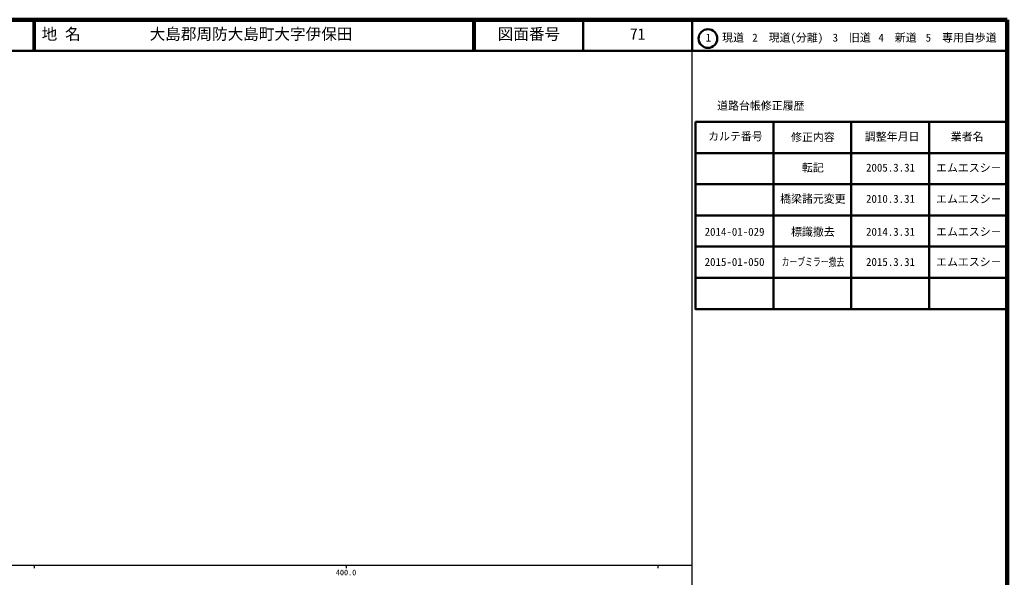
# Model space of a CAD drawing. Units: millimetres on the paper. Extents: x 40 to 680, y 20 to 380.
# Drawn here: x 363.4 to 680, y 201.1 to 380 of the extents above; entities that cross this region are included whole.
import ezdxf
from ezdxf.enums import TextEntityAlignment as Align

# ---------------------------------------------------------------- set-up
doc = ezdxf.new("R2010")
doc.units = ezdxf.units.MM
for name, color, linetype, lineweight in [('M-TTL', 2, 'Continuous', 140), ('M-TTL-BAND', 7, 'Continuous', 25), ('M-TTL-FRAM', 2, 'Continuous', 50), ('M-TTL-LINE', 7, 'Continuous', 50)]:
    doc.layers.add(name, color=color, linetype=linetype, lineweight=lineweight)
doc.layers.add('M-TTL-TXT', color=7, linetype='Continuous')
doc.styles.add('ＭＳ ゴシック', font='')
doc.styles.get('ＭＳ ゴシック').set_extended_font_data('MS Gothic')

msp = doc.modelspace()

# ---------------------------------------------------------------- linework, layer by layer
at = {"layer": 'M-TTL'}
for p, q in [((680, 380), (40, 380)), ((680, 20), (680, 380))]:
    msp.add_line(p, q, dxfattribs=at)
at = {"layer": 'M-TTL-BAND'}
for p, q in [((579, 20), (579, 370)), ((40, 205), (579, 205)), ((368, 205), (368, 204)), ((468, 205), (468, 204)), ((568, 205), (568, 204))]:
    msp.add_line(p, q, dxfattribs=at)
at = {"layer": 'M-TTL-FRAM'}
msp.add_line((580, 347.197), (680, 347.197), dxfattribs=at)
msp.add_lwpolyline([(580, 347.197), (580, 287.197), (680, 287.197)], dxfattribs=at)
at = {"layer": 'M-TTL-LINE'}
for p, q in [((367.75, 380), (367.75, 370)), ((368.25, 380), (368.25, 370)), ((508.747, 380), (508.747, 370)), ((509.247, 380), (509.247, 370)), ((543.996, 380), (543.996, 370)), ((579, 380), (579, 370)), ((40, 370), (680, 370)), ((605, 347.197), (605, 287.197)), ((630, 347.197), (630, 287.197)), ((655, 347.197), (655, 287.197)), ((580, 337.197), (680, 337.197)), ((580, 327.197), (680, 327.197)), ((580, 317.197), (680, 317.197)), ((580, 307.197), (680, 307.197)), ((580, 297.197), (680, 297.197))]:
    msp.add_line(p, q, dxfattribs=at)
msp.add_circle((584.031, 373.958), 3, dxfattribs=at)

# ---------------------------------------------------------------- texts
at = {"layer": 'M-TTL-BAND', "style": 'ＭＳ ゴシック'}
msp.add_text('400.0', height=1.833, dxfattribs=at).set_placement((464.719, 201.195), align=Align.BOTTOM_LEFT)
at = {"layer": 'M-TTL-TXT', "style": 'ＭＳ ゴシック'}
for s, height, p in [('地 名', 3.666, (370.38, 372.5)), ('大島郡周防大島町大字伊保田', 3.666, (405.024, 372.5)), ('図面番号', 3.666, (516.621, 372.5)), ('71', 3.666, (558.996, 372.5)), ('1\u3000現道', 2.566, (583.323, 372.208)), ('2\u3000現道(分離)', 2.566, (598.244, 372.208)), ('3\u3000旧道', 2.566, (623.996, 372.208)), ('4\u3000新道', 2.566, (638.699, 372.208)), ('5\u3000専用自歩道', 2.566, (653.853, 372.208)), ('道路台帳修正履歴', 2.566, (586.968, 350.363)), ('カルテ番号', 2.566, (584.089, 340.527)), ('修正内容', 2.566, (610.675, 340.273)), ('調整年月日', 2.566, (634.339, 340.447)), ('業者名', 2.566, (661.884, 340.447)), ('転記', 2.566, (614.175, 330.495)), ('2005.3.31', 2.566, (634.712, 330.495)), ('エムエスシ－', 2.566, (657.175, 330.439)), ('橋梁諸元変更', 2.566, (607.175, 320.495)), ('2010.3.31', 2.566, (634.712, 320.495)), ('エムエスシ－', 2.566, (657.175, 320.439)), ('標識撤去', 2.566, (610.675, 309.916)), ('2014-01-029', 2.566, (582.962, 309.916)), ('2014.3.31', 2.566, (634.712, 309.916)), ('エムエスシ－', 2.566, (657.175, 309.916)), ('2015-01-050', 2.566, (582.962, 300.237)), ('2015.3.31', 2.566, (634.712, 300.237)), ('エムエスシ－', 2.566, (657.175, 300.237))]:
    msp.add_text(s, height=height, dxfattribs=at).set_placement(p, align=Align.BOTTOM_LEFT)
at = {"layer": 'M-TTL-TXT', "style": 'ＭＳ ゴシック', "width": 0.7}
msp.add_text('カーブミラー撤去', height=2.566, dxfattribs=at).set_placement((607.625, 300.237), align=Align.BOTTOM_LEFT)

doc.saveas('drawing.dxf')
